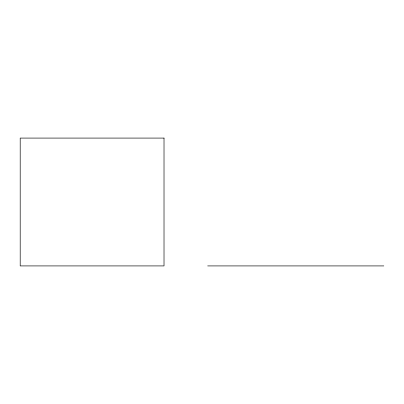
<?xml version="1.0" encoding="UTF-8"?>
<svg xmlns="http://www.w3.org/2000/svg" width="404" height="404" viewBox="0 0 404 404"><rect width="100%" height="100%" fill="white"/><g stroke="black" fill="none" stroke-linecap="round" stroke-linejoin="round"><path stroke-width="0.61" d="M207.691 265.918L383.8 265.918M164.014 138.082L20.2 138.082L20.2 265.918L164.014 265.918L164.014 138.082"/></g></svg>
